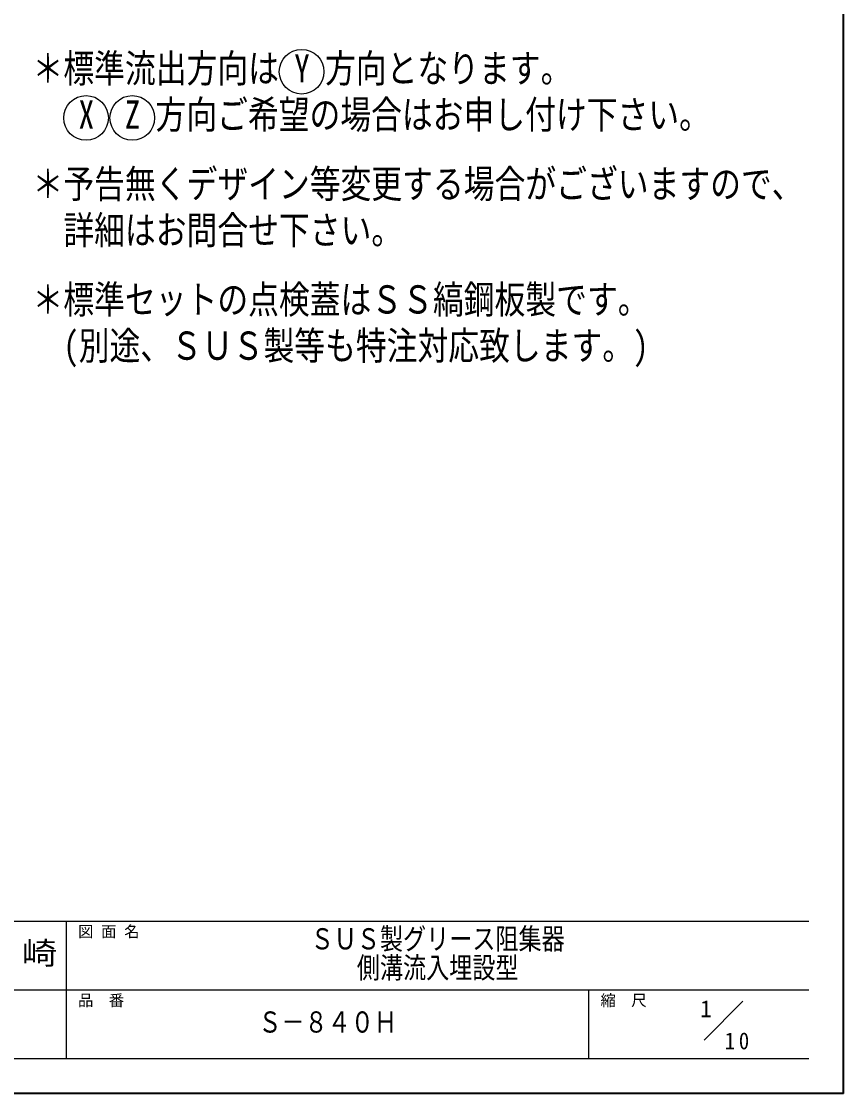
# Model space of a CAD drawing. Units: millimetres at full size, sheet at 1:10; details may follow other scales. Extents: x -2096 to 1954, y -1296 to 1514.
# Drawn here: x 886 to 1954, y -1296 to 96 of the extents above; entities that cross this region are included whole.
import ezdxf
from ezdxf.enums import TextEntityAlignment as Align

# ---------------------------------------------------------------- set-up
doc = ezdxf.new("R2010")
doc.units = ezdxf.units.MM
doc.header["$LTSCALE"] = 10
doc.layers.add('0-0_ﾚｲﾔ1', color=4, linetype='Continuous', lineweight=9)
doc.styles.add('ＭＳ ゴシック', font='')
doc.styles.get('ＭＳ ゴシック').set_extended_font_data('MS Gothic')

msp = doc.modelspace()

# ---------------------------------------------------------------- linework, layer by layer
at = {"layer": '0-0_ﾚｲﾔ1', "color": 1, "lineweight": 40}
for q in [(1953.78, 1514.05), (-2096.22, -1295.95)]:
    msp.add_line((1953.78, -1295.95), q, dxfattribs=at)
at = {"layer": '0-0_ﾚｲﾔ1', "color": 6, "lineweight": 25}
for p, q in [((1908.78, -1072.38), (-71.22, -1072.38)), ((944.5, -1250.95), (944.5, -1072.38)), ((1908.78, -1161.67), (676.64, -1161.67)), ((1623.07, -1250.95), (1623.07, -1161.67)), ((1908.78, -1250.95), (-71.22, -1250.95))]:
    msp.add_line(p, q, dxfattribs=at)
at = {"layer": '0-0_ﾚｲﾔ1', "color": 7, "lineweight": 18}
msp.add_line((1772.56, -1226.46), (1823.07, -1175.95), dxfattribs=at)
at = {"layer": '0-0_ﾚｲﾔ1', "color": 5, "lineweight": 25}
for centre in [(1249.95, 30.71), (969.95, -29.29), (1029.95, -29.29)]:
    msp.add_circle(centre, 29, dxfattribs=at)

# ---------------------------------------------------------------- texts
at = {"layer": '0-0_ﾚｲﾔ1', "color": 7, "style": 'ＭＳ ゴシック'}
for s, height, width, p in [('＊標準流出方向は Y 方向となります。', 36.66, 0.8, (900.45, 5.71)), (' X  Z 方向ご希望の場合はお申し付け下さい。', 36.66, 0.8, (940.45, -54.29)), ('＊予告無くデザイン等変更する場合がございますので、', 36.66, 0.8, (900.45, -144.29)), ('詳細はお問合せ下さい。', 36.66, 0.8, (940.45, -204.29)), ('＊標準セットの点検蓋はＳＳ縞鋼板製です。', 36.66, 0.8, (900.45, -294.29)), ('(別途、ＳＵＳ製等も特注対応致します。)', 36.66, 0.8, (940.45, -354.29)), ('ＳＵＳ製グリース阻集器', 27.49, 0.8, (1261.64, -1117.03)), ('千\u3000崎', 29.33, 1.15, (794.5, -1137.03)), ('側溝流入埋設型', 27.49, 0.8, (1321.64, -1154.53)), ('Ｓ－８４０Ｈ', 27.49, 0.8, (1193.78, -1225.06))]:
    msp.add_text(s, height=height, dxfattribs=dict(at, width=width)).set_placement(p, align=Align.BOTTOM_LEFT)
for s, height, p in [('図 面 名', 14.66, (959.5, -1097.38)), ('品\u3000番', 14.66, (959.5, -1186.67)), ('縮\u3000尺', 14.66, (1638.07, -1186.67)), ('1', 21.99, (1767.48, -1203.48))]:
    msp.add_text(s, height=height, dxfattribs=at).set_placement(p, align=Align.BOTTOM_LEFT)
at = {"layer": '0-0_ﾚｲﾔ1', "color": 7, "insert": (1799.45, -1238.86), "char_height": 21.99, "attachment_point": 7, "style": 'ＭＳ ゴシック'}
msp.add_mtext('\\T1.36;\\W0.9;10', dxfattribs=at)

doc.saveas('drawing.dxf')
